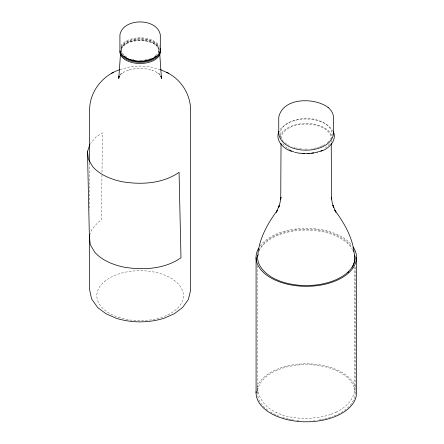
<?xml version="1.0" encoding="UTF-8"?>
<svg xmlns="http://www.w3.org/2000/svg" width="444" height="444" viewBox="0 0 444 444"><rect width="100%" height="100%" fill="white"/><g stroke="black" fill="none" stroke-linecap="round" stroke-linejoin="round"><path stroke-width="0.33" stroke-dasharray="2.22 1.67" d="M101.97 175.047L101.46 220.107L97.935 222.422L91.997 229.387L90.482 233.838M102.003 172.278L102.447 132.762L96.021 136.985L90.504 143.451M119.974 75.302L121.118 73.71L120.23 74.742L123.882 71.995L123.415 72.3L128.305 70.135L127.939 70.269C135.836 67.849 144.394 67.849 152.292 70.269L151.92 70.135L156.81 72.3L156.349 71.995L159.995 74.742L159.113 73.71L160.573 75.741M280.125 129.359C292.801 114.691 321.478 114.602 332.922 130.764M335.819 412.31C345.404 407.964 354.723 399.3 354.784 388.045L354.784 267.094M120.013 69.53L130.37 66.794L140.115 66.028L149.861 66.794L160.217 69.53M257.476 388.123C261.538 419.946 307.72 422.744 331.391 414.174M331.102 414.296L336.164 412.165M299.55 148.546L301.282 148.801M276.201 412.215L276.545 412.359M280.98 414.213L281.274 414.335M355.139 267.016L355.139 392.807M257.459 265.634L257.459 392.807M158.869 49.484L158.869 50.66M121.356 49.484L121.356 50.66M89.621 162.937L89.621 210.079M120.901 45.882A20.196 11.661 0 0 1 140.115 37.823A20.196 11.661 0 0 1 159.324 45.882M120.901 47.064A20.196 11.661 0 0 1 140.115 39A20.196 11.661 0 0 1 159.324 47.064M120.901 48.241A20.196 11.661 0 0 1 140.115 40.176A20.196 11.661 0 0 1 159.324 48.241M122 53.463A18.753 10.828 0 0 1 139.627 39.838A18.753 10.828 0 0 1 158.458 52.919M123.87 54.901A18.753 10.828 0 0 1 140.115 38.656A18.753 10.828 0 0 1 156.355 54.901M155.933 55.3A18.753 10.828 0 0 1 153.374 57.143M151.809 57.948A18.753 10.828 0 0 1 149.489 58.863M148.884 59.058A18.753 10.828 0 0 1 147.619 59.407M146.964 59.563A18.753 10.828 0 0 1 144.966 59.946M141.947 60.262A18.753 10.828 0 0 1 138.278 60.262M133.927 59.707A18.753 10.828 0 0 1 131.346 59.058M126.851 57.143A18.753 10.828 0 0 1 124.292 55.3M121.301 48.929A19.475 11.244 0 0 1 141.131 40.609A19.475 11.244 0 0 1 159.352 50.078M257.048 387.146A50.216 28.993 0 0 1 306.848 363.819A50.216 28.993 0 0 1 355.749 387.767M260.101 245.976A50.216 28.993 0 0 1 305.283 228.355A50.216 28.993 0 0 1 351.659 244.905M267.815 410.167A48.84 28.2 0 0 1 277.622 369.985A48.84 28.2 0 0 1 346.836 377.078A48.84 28.2 0 0 1 332.079 416.755M330.719 417.227A48.84 28.2 0 0 1 324.325 419.014M323.659 419.164A48.84 28.2 0 0 1 321.65 419.58M320.973 419.702A48.84 28.2 0 0 1 318.942 420.046M315.012 420.551A48.84 28.2 0 0 1 313.68 420.684M298.917 420.684A48.84 28.2 0 0 1 296.925 420.479M293.656 420.046A48.84 28.2 0 0 1 291.625 419.702M290.948 419.58A48.84 28.2 0 0 1 288.939 419.164M288.273 419.014A48.84 28.2 0 0 1 281.879 417.227M279.176 416.256A48.84 28.2 0 0 1 270.585 412.043M259.124 250.039A48.84 28.2 0 0 1 304.34 229.165A48.84 28.2 0 0 1 352.308 247.88M329.481 143.85A25.103 14.491 0 0 1 325.496 147.758M317.976 151.31A25.103 14.491 0 0 1 316.85 151.637M290.16 149.717A25.103 14.491 0 0 1 287.856 148.474M287.324 148.135A25.103 14.491 0 0 1 282.806 143.889M281.03 138.556A25.103 14.491 0 0 1 306.094 124.043A25.103 14.491 0 0 1 331.23 138.517M286.608 143.984A26.057 15.046 0 0 1 286.558 124.087A26.057 15.046 0 0 1 320.746 121.562A26.057 15.046 0 0 1 329.365 140.831M328.982 141.248A26.057 15.046 0 0 1 327.234 142.84M324.581 144.639A26.057 15.046 0 0 1 322.766 145.593M322.261 145.832A26.057 15.046 0 0 1 320.124 146.709M319.569 146.909A26.057 15.046 0 0 1 317.26 147.619M316.061 147.924A26.057 15.046 0 0 1 311.688 148.718M307.148 149.051A26.057 15.046 0 0 1 304.529 149.034M297.491 148.213A26.057 15.046 0 0 1 296.27 147.941M295.071 147.641A26.057 15.046 0 0 1 293.9 147.303M288.927 145.316A26.057 15.046 0 0 1 287.729 144.672M331.984 140.398A26.057 15.046 0 0 1 331.379 142.258M280.275 136.669A26.057 15.046 0 0 1 306.094 123.493A26.057 15.046 0 0 1 331.979 136.63M258.985 251.204A48.651 28.089 0 0 1 326.784 232.717L332.14 234.41A48.651 28.089 0 0 1 352.974 250.56M118.476 317.327A43.284 24.986 0 0 0 183.394 295.682A43.284 24.986 0 0 0 118.476 274.042A43.284 24.986 0 0 0 118.476 317.327"/><path stroke-width="0.67" d="M120.546 53.202L118.759 78.544L119.197 76.629M257.925 254.068C259.562 237.673 267.937 223.143 277.494 210.145L276.307 212.271L279.343 205.361L278.699 207.326L280.097 202.364L280.941 197.275L280.741 199.112L281.03 143.401M258.208 254.085L257.459 257.337C257.936 266.306 264.646 272.738 271.761 277.278A48.84 28.2 0 0 0 324.991 283.389A48.84 28.2 0 0 0 355.139 257.337L353.607 250.627M87.485 151.576L88.406 159.341L92.785 166.711A53.846 31.019 -1.1 0 0 122.627 181.807C141.63 184.871 162.837 183.638 179.065 172.333L180.98 257.77C164.757 269.075 143.551 270.307 124.548 267.244A53.846 31.019 -1.1 0 1 94.705 252.148L90.321 244.777L89.399 237.013L87.485 151.576L89.866 144.583M279.043 131.291C274.764 140.282 283.45 148.934 291.597 151.337M119.264 76.079L118.481 77.384L119.225 76.346M119.486 69.764C102.597 75.336 89.771 91.569 89.621 109.563L89.621 162.243M111.683 73.216L113.486 72.422M320.729 151.315C328.871 148.901 337.512 140.21 333.194 131.241M317.738 152.27L307.875 153.741M301.076 153.496L304.462 153.741M299.55 153.063L300.705 153.23M299.273 153.23L294.594 152.286M166.744 72.422C180.808 79.149 190.348 93.945 190.609 109.563L190.548 290.565L188.361 299.511L182.556 307.526L174.326 313.714L163.953 318.304C148.49 323.043 131.74 323.043 116.278 318.304L105.905 313.714L97.674 307.526L91.575 298.829L89.621 289.793L89.621 234.338M160.217 69.53L168.542 73.216M328.194 107.526C314.957 97.292 282.806 97.158 278.749 117.26L278.749 133.55C281.685 155.555 329.62 155.655 333.511 134.127L333.511 117.838C333.611 113.692 331.191 109.912 328.033 107.409M161 76.346L161.749 77.384L160.967 76.079M160.889 75.991L161.472 78.544L159.64 52.525M354.007 251.587C351.903 236.08 343.761 222.488 334.732 210.095L335.93 212.221L332.895 205.311L333.549 207.281L332.151 202.32L331.313 197.23L331.513 199.067L331.23 143.357M356.515 257.337L356.515 392.807A50.216 28.993 0 0 1 305.211 421.794A50.216 28.993 0 0 1 256.133 391.553M256.083 257.337L256.083 392.807M160.312 49.484L160.312 34.854C157.17 17.627 123.06 17.627 119.913 34.854L119.913 49.484A20.196 11.661 0 0 0 141.17 61.128A20.196 11.661 0 0 0 160.201 48.268M156.355 56.077A18.753 10.828 0 0 1 123.87 56.077M160.201 49.445A20.196 11.661 0 0 1 141.17 62.31A20.196 11.661 0 0 1 119.913 50.66M160.201 50.622A20.196 11.661 0 0 1 141.17 63.486A20.196 11.661 0 0 1 119.913 51.843M353.258 247.064A50.216 28.993 0 0 1 307.315 286.325A50.216 28.993 0 0 1 258.663 248.168M354.406 261.633A48.651 28.089 0 0 1 352.098 267.349M348.801 271.645A48.651 28.089 0 0 1 347.935 272.522M257.57 256.427A48.651 28.089 0 0 1 257.736 255.256M354.512 255.172A48.651 28.089 0 0 1 354.617 260.462M322.261 150.35A26.057 15.046 0 0 1 320.673 151.021M320.124 151.226A26.057 15.046 0 0 1 318.426 151.798M313.592 152.947A26.057 15.046 0 0 1 311.688 153.236M309.757 153.435A26.057 15.046 0 0 1 302.575 153.441M293.9 151.82A26.057 15.046 0 0 1 292.196 151.249M291.653 151.043A26.057 15.046 0 0 1 290.06 150.377"/></g></svg>
